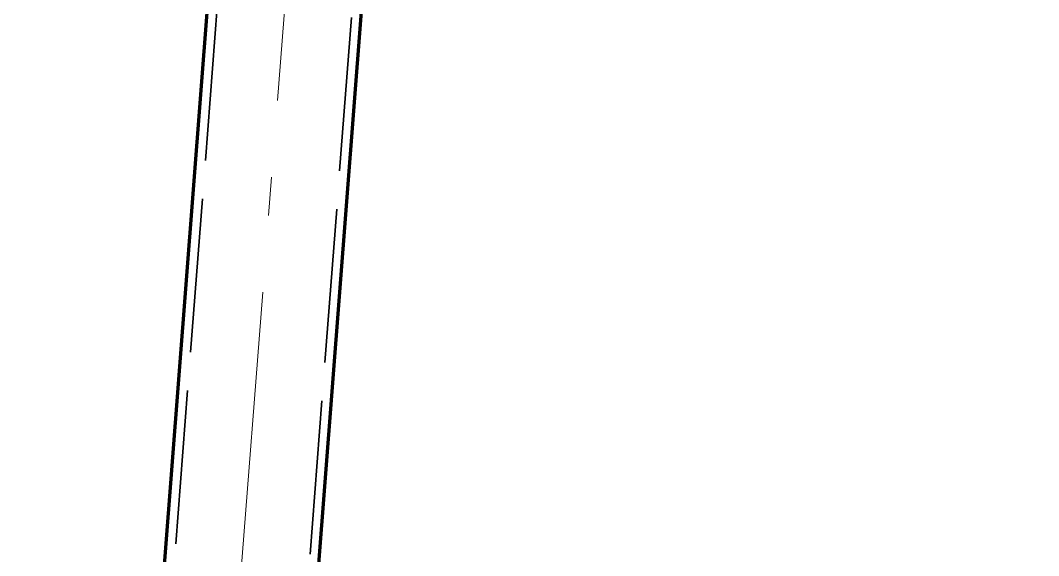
# Model space of a CAD drawing. Header units: millimetres. Extents: x 0 to 2382, y 0 to 420.
# Drawn here: x 1169.21 to 1195.67, y 237.11 to 251.04 of the extents above; entities that cross this region are included whole.
import ezdxf

# ---------------------------------------------------------------- set-up
doc = ezdxf.new("R2010")
doc.units = ezdxf.units.MM
doc.linetypes.add('IRAM-E-TRAZOS', pattern=[5, 4, -1])
doc.linetypes.add('IRAM-F-TRAZO-PUNTO', pattern=[20, 15, -2, 1, -2])
for name, color, linetype, lineweight in [('01-VISIBLE', 7, 'CONTINUOUS', 70), ('02-OCULTA', 4, 'IRAM-E-TRAZOS', 35), ('03-EJE', 1, 'IRAM-F-TRAZO-PUNTO', 18), ('08-FINA', 5, 'CONTINUOUS', 18)]:
    doc.layers.add(name, color=color, linetype=linetype, lineweight=lineweight)

msp = doc.modelspace()

# ---------------------------------------------------------------- linework, layer by layer
at = {"layer": '01-VISIBLE'}
for points in [[(1171.849, 222.488), (1174.458, 256.304)], [(1175.838, 222.18), (1178.446, 255.997)]]:
    msp.add_lwpolyline(points, dxfattribs=at)
at = {"layer": '02-OCULTA'}
for points in [[(1172.099, 222.468), (1174.707, 256.285)], [(1175.588, 222.199), (1178.197, 256.016)]]:
    msp.add_lwpolyline(points, dxfattribs=at)
at = {"layer": '03-EJE'}
msp.add_lwpolyline([(1177.05, 263.908), (1173.46, 217.36)], dxfattribs=at)
at = {"layer": '08-FINA'}
msp.add_circle((1173.167, 240.5), 36.833, dxfattribs=at)

doc.saveas('drawing.dxf')
